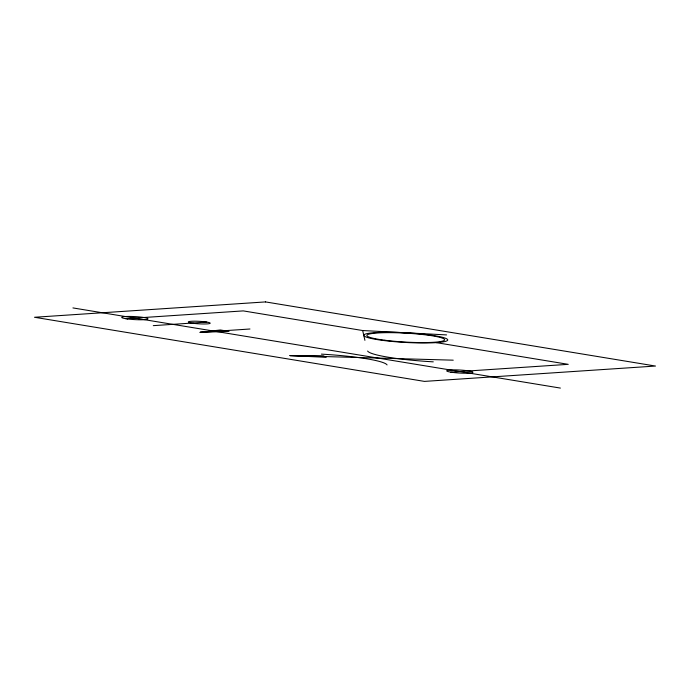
<?xml version="1.0" encoding="UTF-8"?>
<svg xmlns="http://www.w3.org/2000/svg" width="690" height="690" viewBox="0 0 690 690"><rect width="100%" height="100%" fill="white"/><g stroke="black" fill="none" stroke-linecap="round" stroke-linejoin="round"><path stroke-width="1.03" d="M200.066 332.321L220.352 329.975L229.011 331.398L200.066 332.321L249.961 329.001M125.83 318.702L243.268 310.897L362.673 330.536L446.602 334.909M153.284 325.646L206.793 322.083M450.803 372.143L568.241 364.337L436.227 342.628M289.947 355.591L323.42 355.824L326.146 357.308L289.947 355.591L453.244 360.18M72.933 307.921L560.392 388.082M362.673 330.536L364.915 340.334M433.286 361.845A67.266 7.728 3.2 0 1 367.623 351.046M321.393 354.117A67.266 7.728 3.2 0 1 387.064 364.915M265.529 301.918L34.5 317.271L424.471 381.398L655.5 366.045L265.529 301.918M193.2 323.3A10.945 1.259 3.2 0 0 210.174 323.274A10.945 1.259 3.2 0 0 194.425 321.186A10.945 1.259 3.2 0 0 193.2 323.3M127.572 318.961A13.136 1.509 3.2 0 0 147.945 318.927A13.136 1.509 3.2 0 0 129.039 316.425A13.136 1.509 3.2 0 0 127.572 318.961M452.545 372.402A13.136 1.509 3.2 0 0 472.917 372.367A13.136 1.509 3.2 0 0 454.011 369.866A13.136 1.509 3.2 0 0 452.545 372.402M384.856 340.239A38.907 4.468 3.2 0 0 444.567 339.963A38.907 4.468 3.2 0 0 387.858 332.658A38.907 4.468 3.2 0 0 384.856 340.239M383.166 340.455A42.047 4.83 3.2 0 0 447.698 340.153A42.047 4.83 3.2 0 0 386.417 332.261A42.047 4.83 3.2 0 0 383.166 340.455"/></g></svg>
